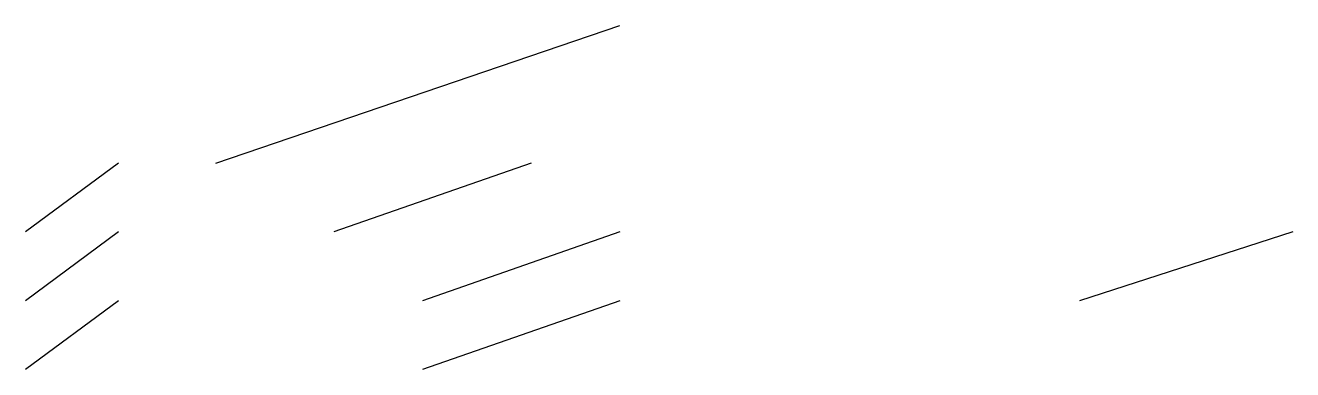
# Model space of a CAD drawing. Extents: x 1433 to 1606, y -4036 to -3989.
import ezdxf

# ---------------------------------------------------------------- set-up
doc = ezdxf.new("R2010")
doc.units = 0
doc.header["$LTSCALE"] = 6
doc.layers.add('BORDER', color=7, linetype='CONTINUOUS')

msp = doc.modelspace()

# ---------------------------------------------------------------- linework, layer by layer
at = {"layer": 'BORDER', "color": 13, "linetype": 'Continuous'}
for p, q in [((1458.74, -4007.8), (1513.82, -3989.03)), ((1445.48, -4007.8), (1432.76, -4017.18)), ((1501.73, -4007.8), (1474.84, -4017.18)), ((1445.48, -4017.18), (1432.76, -4026.57)), ((1513.82, -4017.18), (1486.93, -4026.57)), ((1605.61, -4017.18), (1576.55, -4026.57)), ((1445.48, -4026.57), (1432.76, -4035.95)), ((1513.82, -4026.57), (1486.93, -4035.95))]:
    msp.add_line(p, q, dxfattribs=at)

doc.saveas('drawing.dxf')
